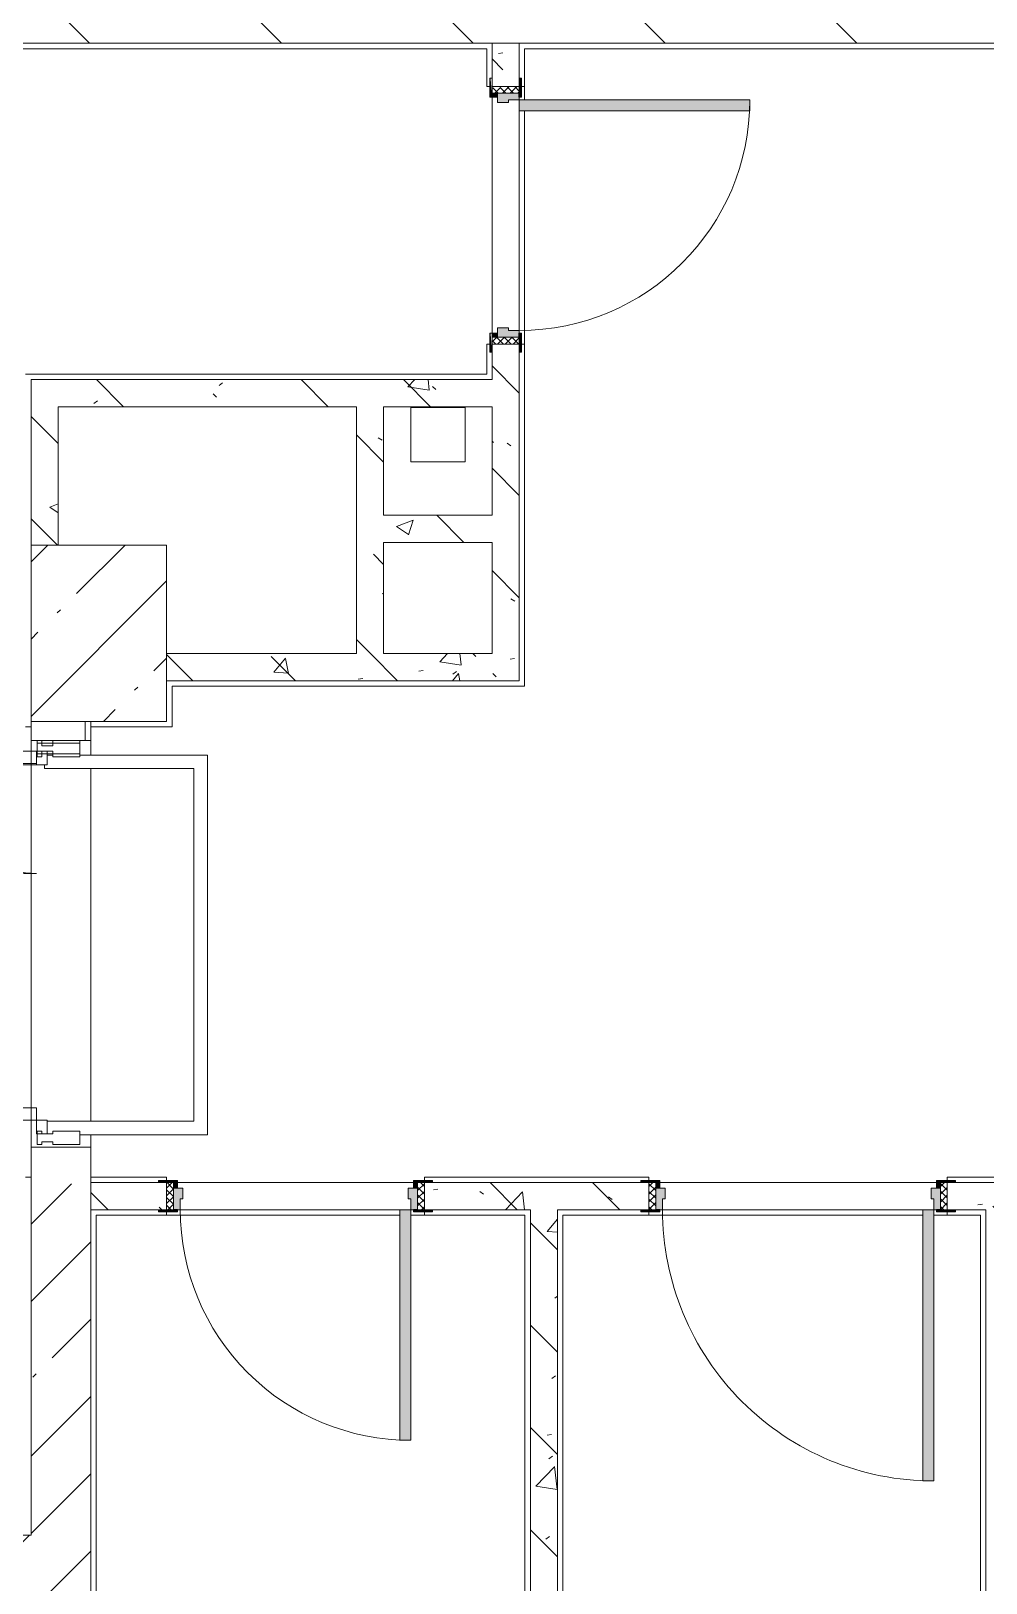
# Model space of a CAD drawing. Header units: millimetres. Extents: x 1311 to 195818, y -8553 to 29000.
# Drawn here: x 144288 to 147809, y 7724 to 13445 of the extents above; entities that cross this region are included whole.
import ezdxf

# ---------------------------------------------------------------- set-up
doc = ezdxf.new("R2010")
doc.units = ezdxf.units.MM
for name, color, linetype, lineweight, true_color in [('A-DETL-GENF-4', 7, 'Continuous', 5, 0xaaaaaa), ('A-DOOR-1', 7, 'Continuous', 5, 0xaaaaaa), ('A-DOOR-2', 7, 'Continuous', 5, 0xe2e2e2), ('A-DOOR-FRAM-1', 7, 'Continuous', 5, 0xe2e2e2), ('A-DOOR-FRAM-2', 7, 'Continuous', 5, 0xaaaaaa), ('A-FLOR-1', 7, 'Continuous', 5, 0xaaaaaa), ('I-WALL-6', 7, 'Continuous', 5, 0x787878)]:
    doc.layers.add(name, color=color, linetype=linetype, lineweight=lineweight, true_color=true_color)
for name, color, linetype, lineweight in [('A-GLAZ-CWMG-2', 7, 'Continuous', 5), ('A-WALL', 7, 'Continuous', 9), ('I-WALL-4', 7, 'Continuous', 5), ('S-COLS-4', 7, 'Continuous', 5)]:
    doc.layers.add(name, color=color, linetype=linetype, lineweight=lineweight)
pattern_1 = [(135, (68808.4, 0), (-377.1708, -377.1708), [533.4, -88.9, 17.78, -88.9]), (135, (68808.4, 376.94), (-377.1708, -377.1708), []), (50, (68808.4, 0), (637.6445, -55.7866), [66.675, -733.425]), (355, (68808.4, 0), (-123.3494, 668.699), [53.34, -586.74]), (100.451, (68861.5, -4.65), (514.299, 612.908), [56.665, -623.315]), (46.184, (68808.4, 177.8), (948.7764, -147.15), [100.012, -1100.137]), (96.636, (68887.5, 165.5), (830.909, 865.997), [84.998, -934.973]), (351.184, (68808.4, 177.8), (830.918, 865.988), [80.01, -880.11]), (21, (68897.3, 133.35), (530.6506, -357.9283), [66.675, -733.425]), (326, (68897.3, 133.35), (216.308, 644.6585), [53.34, -586.74]), (71.451, (68941.5, 103.5), (746.9596, 286.7243), [56.665, -623.315]), (37.5, (68808.4, 0), (10.81053, 295.9426), [16.764, -562.864, 16.764, -578.866, -588.962]), (37.5, (68808.4, 0), (10.81053, 295.9426), [-1175.258, 16.764, -572.198]), (7.5, (68808.4, 0), (233.8692, 350.6318), [16.764, -322.834, 16.764, -549.529, -224.472]), (7.5, (68808.4, 0), (233.8692, 350.6318), [-905.891, 16.764, -207.708]), (327.5, (68610.14, 0), (474.5678, -20.0513), [16.764, -205.486, 16.764, -676.656, -920.115]), (327.5, (68610.14, 0), (474.5678, -20.0513), [-915.67, 16.764, -903.351]), (317.5, (68521.24, 0), (518.4522, 88.9934), [16.764, -272.161, 16.764, -443.738, -653.415]), (317.5, (68521.24, 0), (518.4522, 88.9934), [-749.427, 16.764, -636.651])]
pattern_2 = [(45, (68808.4, 0), (-285.1231, 285.1231), []), (45, (69093.5, 0), (-285.1231, 285.1231), [504.031, -100.806, 16.764, -84.042])]
pattern_3 = [(135, (1826.41, 114.685), (-14.14214, -14.14214), []), (225, (1826.41, 114.685), (14.14214, -14.14214), [])]
pattern_4 = [(45, (-296.384, 114.685), (-14.1421, 14.1421), []), (135, (-296.384, 114.685), (-14.1421, -14.1421), [])]

# ---------------------------------------------------------------- blocks, each defined once
blk = doc.blocks.new('BSC_Колонна _Прямоугольная - 650х500-23287315-1_11_1_птичка')
at = {"layer": 'S-COLS-4'}
h = blk.add_hatch(dxfattribs=at)
h.set_pattern_fill('FP_155', color=256, style=0, pattern_type=2)
h.set_pattern_definition([(135, (11225, -75730), (-285.1231, -285.1231), []), (135, (11225, -75444.88), (-285.1231, -285.1231), [504.031, -100.806, 16.764, -84.042])])
h.paths.add_polyline_path([(325, 0.3), (325, 250), (-325, 250), (-325, -250), (325, -250)])
for p, q in [((325, 250), (-325, 250)), ((-325, 250), (-325, -250)), ((325, -250), (325, 250)), ((-325, -250), (325, -250))]:
    blk.add_line(p, q, dxfattribs=at)
blk = doc.blocks.new('110_Дверь_СКБ_1Ст_Внутренняя1 - Д-7_п__950x2100h_Туалет EW30-32892359-1_11_1_птичка')
at = {"layer": 'A-DOOR-1'}
h = blk.add_hatch(dxfattribs=at)
h.set_pattern_fill('FP_138', color=256, style=0, pattern_type=2)
h.set_pattern_definition(pattern_3)
h.paths.add_polyline_path([(487.5, -31.4), (487.5, 50), (462.5, 50), (462.5, -50), (487.5, -50)])
at = {"layer": 'A-DOOR-2'}
h = blk.add_hatch(color=256, dxfattribs=at)
h.paths.add_polyline_path([(462.5, 19.3), (462.5, 50), (437.5, 50), (437.5, 10), (427.5, 10), (427.5, -30), (462.5, -30), (462.5, -18.8)])
h.paths.add_polyline_path([(-402.5, 10), (-412.5, 10), (-412.5, 50), (-437.5, 50), (-437.5, -30), (-402.5, -30), (-402.5, -6)])
at = {"layer": 'A-DOOR-FRAM-1'}
for points in [[(-372.5, 900), (-412.5, 900), (-412.5, 50), (-372.5, 50), (-372.5, 562.6)], [(-422.5, 50), (-422.5, 58), (-492.5, 58), (-492.5, 50), (-437.5, 50)], [(517.5, 50), (517.5, 58), (447.5, 56.3), (447.5, 50), (487.5, 50)], [(-422.5, -55.6), (-422.5, -50), (-492.5, -55.6), (-492.5, -58), (-422.5, -58)], [(-422.5, -30), (-437.5, -30), (-437.5, -50), (-422.5, -50)], [(462.5, -30), (447.5, -30), (447.5, -50), (462.5, -50)], [(517.5, -55.6), (517.5, -50), (447.5, -55.6), (447.5, -58), (517.5, -58)]]:
    blk.add_hatch(color=256, dxfattribs=at).paths.add_polyline_path(points)
at = {"layer": 'A-DOOR-FRAM-2'}
h = blk.add_hatch(dxfattribs=at)
h.set_pattern_fill('FP_139', color=256, style=0, pattern_type=2)
h.set_pattern_definition(pattern_4)
h.paths.add_polyline_path([(-437.5, -50), (-437.5, 50), (-462.5, 50), (-456.9, -50)])
at = {"layer": 'A-DOOR-1'}
for p, q in [((-412.5, 900), (-412.5, 50)), ((-372.5, 900), (-412.5, 900)), ((-372.5, 50), (-372.5, 900)), ((-412.5, 50), (-372.5, 50))]:
    blk.add_line(p, q, dxfattribs=at)
blk.add_arc((-412.5, 50), 850, 360, 90, dxfattribs=at)
at = {"layer": 'A-DOOR-FRAM-2'}
for p, q in [((-422.5, 58), (-492.5, 58)), ((-492.5, 58), (-492.5, 50)), ((-422.5, 50), (-422.5, 58)), ((517.5, 58), (447.5, 58)), ((447.5, 58), (447.5, 50)), ((517.5, 50), (517.5, 58)), ((-492.5, 50), (-422.5, 50)), ((-437.5, 50), (-462.5, 50)), ((-462.5, 50), (-462.5, -50)), ((-412.5, 50), (-437.5, 50)), ((-437.5, 50), (-437.5, -30)), ((-437.5, -50), (-437.5, 50)), ((-422.5, 50), (-437.5, 50)), ((-437.5, 50), (-437.5, 49)), ((-437.5, 49), (-422.5, 49)), ((-422.5, 49), (-422.5, 50)), ((-412.5, 10), (-412.5, 50)), ((-402.5, 10), (-412.5, 10)), ((-402.5, -30), (-402.5, 10)), ((437.5, 10), (427.5, 10)), ((427.5, 10), (427.5, -30)), ((437.5, 50), (437.5, 10)), ((462.5, 50), (437.5, 50)), ((462.5, 50), (447.5, 50)), ((447.5, 50), (447.5, 49)), ((447.5, 50), (517.5, 50)), ((447.5, 49), (462.5, 49)), ((462.5, -30), (462.5, 50)), ((487.5, 50), (462.5, 50)), ((462.5, 50), (462.5, -50)), ((462.5, 49), (462.5, 50)), ((487.5, -50), (487.5, 50)), ((-422.5, -50), (-492.5, -50)), ((-492.5, -50), (-492.5, -58)), ((-462.5, -50), (-437.5, -50)), ((-437.5, -30), (-402.5, -30)), ((-422.5, -30), (-437.5, -30)), ((-437.5, -30), (-437.5, -50)), ((-437.5, -50), (-422.5, -50)), ((-422.5, -50), (-422.5, -30)), ((-422.5, -58), (-422.5, -50)), ((427.5, -30), (462.5, -30)), ((462.5, -30), (447.5, -30)), ((447.5, -30), (447.5, -50)), ((447.5, -50), (462.5, -50)), ((517.5, -50), (447.5, -50)), ((447.5, -50), (447.5, -58)), ((462.5, -50), (462.5, -30)), ((462.5, -50), (487.5, -50)), ((517.5, -58), (517.5, -50)), ((-492.5, -58), (-422.5, -58)), ((447.5, -58), (517.5, -58))]:
    blk.add_line(p, q, dxfattribs=at)
blk = doc.blocks.new('110_Дверь_СКБ_1Ст_Внутренняя1 - Д-7_п__950x2100h_Туалет-32105350-1_11_1_птичка')
at = {"layer": 'A-DOOR-1'}
h = blk.add_hatch(dxfattribs=at)
h.set_pattern_fill('FP_138', color=256, style=0, pattern_type=2)
h.set_pattern_definition(pattern_3)
h.paths.add_polyline_path([(487.5, -50), (487.5, 50), (462.5, 50), (463.3, -50)])
at = {"layer": 'A-DOOR-2'}
h = blk.add_hatch(color=256, dxfattribs=at)
h.paths.add_polyline_path([(437.5, -30), (462.5, -30), (462.5, 50), (437.5, 50), (437.5, 10), (427.5, 10), (427.5, -30)])
h.paths.add_polyline_path([(-437.5, -30), (-402.5, -30), (-402.5, 10), (-412.5, 10), (-412.5, 50), (-437.5, 50)])
at = {"layer": 'A-DOOR-FRAM-1'}
for points in [[(-372.5, 50), (-372.5, 900), (-412.5, 900), (-412.5, 50)], [(-437.5, 50), (-422.5, 50), (-422.5, 58), (-492.5, 58), (-492.5, 50), (-462.5, 50)], [(517.5, 50), (517.5, 58), (447.5, 58), (447.5, 50), (492.2, 50)], [(-492.5, -58), (-422.5, -58), (-422.5, -50), (-492.5, -50)], [(-437.5, -50), (-422.5, -50), (-422.5, -30), (-437.5, -30)], [(462.5, -50), (462.5, -30), (447.5, -30), (447.5, -50)], [(468.2, -58), (517.5, -58), (517.5, -50), (447.5, -50), (447.5, -58)]]:
    blk.add_hatch(color=256, dxfattribs=at).paths.add_polyline_path(points)
at = {"layer": 'A-DOOR-FRAM-2'}
h = blk.add_hatch(dxfattribs=at)
h.set_pattern_fill('FP_139', color=256, style=0, pattern_type=2)
h.set_pattern_definition(pattern_4)
h.paths.add_polyline_path([(-437.5, -50), (-437.5, 50), (-462.5, 50), (-462.5, -50)])
at = {"layer": 'A-DOOR-1'}
for p, q in [((-412.5, 900), (-412.5, 50)), ((-372.5, 900), (-412.5, 900)), ((-372.5, 50), (-372.5, 900)), ((-412.5, 50), (-372.5, 50))]:
    blk.add_line(p, q, dxfattribs=at)
blk.add_arc((-412.5, 50), 850, 360, 90, dxfattribs=at)
at = {"layer": 'A-DOOR-FRAM-2'}
for p, q in [((-422.5, 58), (-492.5, 58)), ((-492.5, 58), (-492.5, 50)), ((-422.5, 50), (-422.5, 58)), ((517.5, 58), (447.5, 58)), ((447.5, 58), (447.5, 50)), ((517.5, 50), (517.5, 58)), ((-492.5, 50), (-422.5, 50)), ((-437.5, 50), (-462.5, 50)), ((-462.5, 50), (-462.5, -50)), ((-412.5, 50), (-437.5, 50)), ((-437.5, 50), (-437.5, -30)), ((-437.5, -50), (-437.5, 50)), ((-422.5, 50), (-437.5, 50)), ((-437.5, 50), (-437.5, 49)), ((-437.5, 49), (-422.5, 49)), ((-422.5, 49), (-422.5, 50)), ((-412.5, 10), (-412.5, 50)), ((-402.5, 10), (-412.5, 10)), ((-402.5, -30), (-402.5, 10)), ((437.5, 10), (427.5, 10)), ((427.5, 10), (427.5, -30)), ((437.5, 50), (437.5, 10)), ((462.5, 50), (437.5, 50)), ((462.5, 50), (447.5, 50)), ((447.5, 50), (447.5, 49)), ((447.5, 50), (517.5, 50)), ((447.5, 49), (462.5, 49)), ((462.5, -30), (462.5, 50)), ((487.5, 50), (462.5, 50)), ((462.5, 50), (462.5, -50)), ((462.5, 49), (462.5, 50)), ((487.5, -50), (487.5, 50)), ((-422.5, -50), (-492.5, -50)), ((-492.5, -50), (-492.5, -58)), ((-462.5, -50), (-437.5, -50)), ((-437.5, -30), (-402.5, -30)), ((-422.5, -30), (-437.5, -30)), ((-437.5, -30), (-437.5, -50)), ((-437.5, -50), (-422.5, -50)), ((-422.5, -50), (-422.5, -30)), ((-422.5, -58), (-422.5, -50)), ((427.5, -30), (462.5, -30)), ((462.5, -30), (447.5, -30)), ((447.5, -30), (447.5, -50)), ((447.5, -50), (462.5, -50)), ((517.5, -50), (447.5, -50)), ((447.5, -50), (447.5, -58)), ((462.5, -50), (462.5, -30)), ((462.5, -50), (487.5, -50)), ((517.5, -58), (517.5, -50)), ((-492.5, -58), (-422.5, -58)), ((447.5, -58), (517.5, -58))]:
    blk.add_line(p, q, dxfattribs=at)
blk = doc.blocks.new('110_Дверь_СКБ_1Ст_Внутренняя1 - Д-4 _п_ 1100x2100h_су мгн 2-33304581-1_11_1_птичка')
at = {"layer": 'A-DOOR-1'}
h = blk.add_hatch(dxfattribs=at)
h.set_pattern_fill('FP_134', color=256, style=0, pattern_type=2)
h.set_pattern_definition([(135, (1751.41, 114.685), (-14.14214, -14.14214), []), (225, (1751.41, 114.685), (14.14214, -14.14214), [])])
h.paths.add_polyline_path([(537.5, 50), (537.5, -50), (562.5, -50), (562.5, 50)])
at = {"layer": 'A-DOOR-2'}
h = blk.add_hatch(color=256, dxfattribs=at)
h.paths.add_polyline_path([(537.5, 50), (512.5, 50), (512.5, 10), (502.5, 10), (502.5, -30), (537.5, -30), (537.5, 28.8)])
h.paths.add_polyline_path([(-487.5, 50), (-512.5, 50), (-512.5, -30), (-477.5, -30), (-477.5, 10), (-487.5, 10)])
at = {"layer": 'A-DOOR-FRAM-1'}
for points in [[(-487.5, 1050), (-487.5, 50), (-447.5, 50), (-447.5, 1050)], [(-517.5, 58), (-567.5, 58), (-567.5, 50), (-497.5, 50), (-497.5, 58), (-512.5, 58)], [(530.1, 58), (522.5, 58), (522.5, 50), (592.5, 50), (592.5, 58), (537.5, 58)], [(-537.5, -50), (-567.5, -50), (-567.5, -58), (-497.5, -58), (-497.5, -50), (-519.8, -50)], [(-497.5, -30), (-512.5, -30), (-512.5, -50), (-497.5, -50)], [(537.5, -30), (522.5, -30), (522.5, -50), (537.5, -50)], [(522.5, -50), (522.5, -58), (592.5, -58), (592.5, -50), (537.5, -50)]]:
    blk.add_hatch(color=256, dxfattribs=at).paths.add_polyline_path(points)
at = {"layer": 'A-DOOR-FRAM-2'}
h = blk.add_hatch(dxfattribs=at)
h.set_pattern_fill('FP_135', color=256, style=0, pattern_type=2)
h.set_pattern_definition([(45, (-371.384, 114.685), (-14.1421, 14.1421), []), (135, (-371.384, 114.685), (-14.1421, -14.1421), [])])
h.paths.add_polyline_path([(-512.5, 50), (-537.5, 50), (-537.5, -50), (-512.5, -50), (-512.5, -41.8)])
at = {"layer": 'A-DOOR-1'}
for p, q in [((-487.5, 1050), (-487.5, 50)), ((-447.5, 1050), (-487.5, 1050)), ((-447.5, 50), (-447.5, 1050)), ((-487.5, 50), (-447.5, 50))]:
    blk.add_line(p, q, dxfattribs=at)
blk.add_arc((-487.5, 50), 1000, 360, 90, dxfattribs=at)
at = {"layer": 'A-DOOR-FRAM-2'}
for p, q in [((-497.5, 58), (-567.5, 58)), ((-567.5, 58), (-567.5, 50)), ((-497.5, 50), (-497.5, 58)), ((592.5, 58), (522.5, 58)), ((522.5, 58), (522.5, 50)), ((592.5, 50), (592.5, 58)), ((-567.5, 50), (-497.5, 50)), ((-512.5, 50), (-537.5, 50)), ((-537.5, 50), (-537.5, -50)), ((-487.5, 50), (-512.5, 50)), ((-512.5, 50), (-512.5, -30)), ((-512.5, -50), (-512.5, 50)), ((-497.5, 50), (-512.5, 50)), ((-512.5, 50), (-512.5, 49)), ((-512.5, 49), (-497.5, 49)), ((-497.5, 49), (-497.5, 50)), ((-487.5, 10), (-487.5, 50)), ((-477.5, 10), (-487.5, 10)), ((-477.5, -30), (-477.5, 10)), ((512.5, 10), (502.5, 10)), ((502.5, 10), (502.5, -30)), ((512.5, 50), (512.5, 10)), ((537.5, 50), (512.5, 50)), ((537.5, 50), (522.5, 50)), ((522.5, 50), (522.5, 49)), ((522.5, 50), (592.5, 50)), ((522.5, 49), (537.5, 49)), ((537.5, -30), (537.5, 50)), ((562.5, 50), (537.5, 50)), ((537.5, 50), (537.5, -50)), ((537.5, 49), (537.5, 50)), ((562.5, -50), (562.5, 50)), ((-497.5, -50), (-567.5, -50)), ((-567.5, -50), (-567.5, -58)), ((-537.5, -50), (-512.5, -50)), ((-512.5, -30), (-477.5, -30)), ((-497.5, -30), (-512.5, -30)), ((-512.5, -30), (-512.5, -50)), ((-512.5, -50), (-497.5, -50)), ((-497.5, -50), (-497.5, -30)), ((-497.5, -58), (-497.5, -50)), ((502.5, -30), (537.5, -30)), ((537.5, -30), (522.5, -30)), ((522.5, -30), (522.5, -50)), ((522.5, -50), (537.5, -50)), ((592.5, -50), (522.5, -50)), ((522.5, -50), (522.5, -58)), ((537.5, -50), (537.5, -30)), ((537.5, -50), (562.5, -50)), ((592.5, -58), (592.5, -50)), ((-567.5, -58), (-497.5, -58)), ((522.5, -58), (592.5, -58))]:
    blk.add_line(p, q, dxfattribs=at)
blk = doc.blocks.new('Прямоугольный импост - Импост структурный с накладкой - 160мм Темный-32274804-1_11_1_птичка')
at = {"layer": 'A-GLAZ-CWMG-2'}
for p, q in [((-50, 40), (-50, 140)), ((-50, 140), (0, 140)), ((0, 140), (0, 40)), ((-40, 40), (-50, 40)), ((-50, -17), (-50, 0)), ((-50, 0), (-40, 0)), ((-40, 0), (-40, 40)), ((-10, 40), (-10, 0)), ((0, 40), (-10, 40)), ((-10, 0), (0, 0)), ((0, 0), (0, -17)), ((0, -17), (-50, -17))]:
    blk.add_line(p, q, dxfattribs=at)
blk = doc.blocks.new('Дверь_Витражная_остекление_ - ВВ-6 остекление-32274838-1_11_1_птичка')
at = {"layer": 'A-DETL-GENF-4'}
for p, q in [((-655, 930), (-610, 930)), ((-655, 930), (-655, 20)), ((-610, 930), (-655, 930)), ((-655, 930), (-655, 20)), ((-610, 930), (-610, 20)), ((-610, 20), (-610, 930)), ((-655, 850), (-610, 850)), ((-645, 850), (-645, 100)), ((-601, 850), (-601, 100)), ((705, 420), (660, 420)), ((660, 420), (660, 20)), ((705, 420), (660, 420)), ((660, 420), (660, 20)), ((705, 420), (705, 20)), ((705, 20), (705, 420)), ((651, 340), (651, 100)), ((705, 340), (660, 340)), ((695, 340), (695, 100)), ((-655, 100), (-610, 100)), ((705, 100), (660, 100)), ((-610, 20), (-655, 20)), ((-655, 20), (-610, 20))]:
    blk.add_line(p, q, dxfattribs=at)
at = {"layer": 'A-DOOR-1'}
for p, q in [((-655, 930), (-655, 20)), ((655, 420), (655, 20)), ((-655, 20), (-705, 20)), ((-705, 20), (-705, -20)), ((-655, -20), (-655, 20)), ((705, 20), (655, 20)), ((655, 20), (655, -20)), ((705, -20), (705, 20)), ((-705, -20), (-655, -20)), ((655, -20), (705, -20))]:
    blk.add_line(p, q, dxfattribs=at)
for centre, radius, start, end in [((-655, 20), 910, 360, 90), ((655, 20), 400, 90, 180)]:
    blk.add_arc(centre, radius, start, end, dxfattribs=at)
blk = doc.blocks.new('Прямоугольный импост - Импост структурный с накладкой - 160мм Темный-32274805-1_11_1_птичка')
at = {"layer": 'A-GLAZ-CWMG-2'}
for p, q in [((-25, 40), (-25, 140)), ((-25, 140), (25, 140)), ((25, 140), (25, 40)), ((-15, 40), (-25, 40)), ((-25, -17), (-25, 0)), ((-25, 0), (-15, 0)), ((-15, 0), (-15, 40)), ((15, 40), (15, 0)), ((25, 40), (15, 40)), ((15, 0), (25, 0)), ((25, 0), (25, -17)), ((25, -17), (-25, -17))]:
    blk.add_line(p, q, dxfattribs=at)
blk = doc.blocks.new('Прямоугольный импост - Импост структурный с накладкой - 160мм Темный-32274806-1_11_1_птичка')
at = {"layer": 'A-GLAZ-CWMG-2'}
for p, q in [((0, 140), (-50, 140)), ((-50, 140), (-50, 40)), ((0, 40), (0, 140)), ((-50, 40), (-40, 40)), ((-40, 0), (-50, 0)), ((-50, 0), (-50, -17)), ((-40, 40), (-40, 0)), ((-10, 0), (-10, 40)), ((-10, 40), (0, 40)), ((0, 0), (-10, 0)), ((0, -17), (0, 0)), ((-50, -17), (0, -17))]:
    blk.add_line(p, q, dxfattribs=at)

msp = doc.modelspace()

# ---------------------------------------------------------------- hatches: boundary and pattern name
at = {"layer": 'I-WALL-4'}
h = msp.add_hatch(dxfattribs=at)
h.set_pattern_fill('FP_119', color=256, style=0, pattern_type=2)
h.set_pattern_definition([(135, (68808.4, 0), (-353.5534, -353.5534), [])])
h.paths.add_polyline_path([(145968.2, 13400), (153508.4, 13400), (153508.4, 13600), (137458.4, 13600), (137458.4, 13400), (145248.2, 13400)])
h = msp.add_hatch(dxfattribs=at)
h.set_pattern_fill('FP_101', color=256, style=0, pattern_type=2)
h.set_pattern_definition(pattern_2)
h.paths.add_polyline_path([(144508.4, 7900), (144508.4, 9330), (144288.4, 9330), (144288.4, 7900)])
h.paths.add_polyline_path([(144508.4, 10830), (144508.4, 10900), (144488.4, 10900), (144488.4, 10830)])
h = msp.add_hatch(dxfattribs=at)
h.set_pattern_fill('FP_101', color=256, style=0, pattern_type=2)
h.set_pattern_definition(pattern_2)
h.paths.add_polyline_path([(140888.4, 7680), (141113.4, 7680), (141113.4, 7900), (140888.4, 7900), (140888.4, 7708.9)])
h.paths.add_polyline_path([(144288.4, 7680), (144508.4, 7680), (144508.4, 7900), (142513.4, 7900), (142513.4, 7680), (144268.4, 7680)])
at = {"layer": 'I-WALL-6'}
h = msp.add_hatch(dxfattribs=at)
h.set_pattern_fill('FP_131', color=256, style=0, pattern_type=2)
h.set_pattern_definition(pattern_1)
h.paths.add_polyline_path([(145988.2, 11050), (146088.2, 11053.2), (146088.2, 12291.1), (145988.2, 12291.1), (145988.2, 11150)])
h.paths.add_polyline_path([(145988.2, 13241.1), (146088.2, 13241.1), (146088.2, 13400), (145988.2, 13400), (145988.2, 13271.1)])
h = msp.add_hatch(dxfattribs=at)
h.set_pattern_fill('FP_131', color=256, style=0, pattern_type=2)
h.set_pattern_definition(pattern_1)
h.paths.add_polyline_path([(145988.2, 12060), (145982.6, 12160), (144288.4, 12160), (144288.4, 12060), (145982.6, 12060)])
h = msp.add_hatch(dxfattribs=at)
h.set_pattern_fill('FP_131', color=256, style=0, pattern_type=2)
h.set_pattern_definition(pattern_1)
h.paths.add_polyline_path([(144288.4, 11550), (144388.4, 11550), (144388.4, 12060), (144288.4, 12060), (144288.4, 11880.8)])
h = msp.add_hatch(dxfattribs=at)
h.set_pattern_fill('FP_131', color=256, style=0, pattern_type=2)
h.set_pattern_definition(pattern_1)
h.paths.add_polyline_path([(145488.2, 11150), (145588.2, 11150), (145588.2, 12060), (145488.2, 12055.6), (145488.2, 11442.9)])
h = msp.add_hatch(dxfattribs=at)
h.set_pattern_fill('FP_131', color=256, style=0, pattern_type=2)
h.set_pattern_definition(pattern_1)
h.paths.add_polyline_path([(145790.8, 11560), (145988.2, 11560), (145982.6, 11660), (145588.2, 11660), (145588.2, 11560), (145688.9, 11560)])
h = msp.add_hatch(dxfattribs=at)
h.set_pattern_fill('FP_131', color=256, style=0, pattern_type=2)
h.set_pattern_definition(pattern_1)
h.paths.add_polyline_path([(145988.2, 11050), (145982.6, 11150), (144788.4, 11150), (144788.4, 11050), (145982.6, 11050)])
h = msp.add_hatch(dxfattribs=at)
h.set_pattern_fill('FP_131', color=256, style=0, pattern_type=2)
h.set_pattern_definition(pattern_1)
h.paths.add_polyline_path([(147928.9, 9100), (147973.4, 9100), (147973.4, 9200), (147666.4, 9200), (147666.4, 9100), (147908.9, 9100)])
h.paths.add_polyline_path([(144528.4, 9100), (144788.4, 9100), (144788.4, 9200), (144508.4, 9200), (144508.4, 9100)])
h.paths.add_polyline_path([(145768.4, 9100), (146566.4, 9100), (146566.4, 9200), (145738.4, 9200), (145738.4, 9100)])
h.paths.add_polyline_path([(150638.4, 9100), (150638.4, 9200), (149073.4, 9200), (149073.4, 9100), (150592.7, 9100)])
h = msp.add_hatch(dxfattribs=at)
h.set_pattern_fill('FP_131', color=256, style=0, pattern_type=2)
h.set_pattern_definition(pattern_1)
h.paths.add_polyline_path([(146229.3, 7090.6), (146229.3, 9100), (146129.3, 9100), (146129.3, 7090.6)])

# ---------------------------------------------------------------- linework, layer by layer
at = {"layer": 'A-FLOR-1'}
for p, q in [((145968.2, 13380), (142448.4, 13380)), ((145968.2, 13241.1), (145968.2, 13380)), ((146108.2, 13380), (146108.2, 13191.1)), ((151365.4, 13380), (146108.2, 13380)), ((145980.2, 13241.1), (145968.2, 13241.1)), ((146108.2, 13241.1), (146096.2, 13241.1)), ((146108.2, 13151.1), (146108.2, 11030)), ((145968.2, 12180), (145968.2, 12291.1)), ((145968.2, 12291.1), (145980.2, 12291.1)), ((146096.2, 12291.1), (146108.2, 12291.1)), ((144268.4, 12180), (145968.2, 12180)), ((145688.9, 12057), (145888.9, 12057)), ((145688.9, 11857), (145688.9, 12057)), ((145888.9, 12057), (145888.9, 11857)), ((145888.9, 11857), (145688.9, 11857)), ((146108.2, 11030), (144808.4, 11030)), ((144808.4, 11030), (144808.4, 10880)), ((144288.4, 10880), (144268.4, 10880)), ((144808.4, 10880), (144508.4, 10880)), ((144368.4, 10776.2), (144348.4, 10776.2)), ((144938.5, 10776.2), (144468.4, 10776.2)), ((144938.5, 9376.2), (144938.5, 10776.2)), ((144338.5, 10740), (144338.5, 10726.2)), ((144338.5, 10726.2), (144888.5, 10726.2)), ((144888.5, 10726.2), (144888.5, 9426.2)), ((144888.5, 9426.2), (144348.4, 9426.2)), ((144468.4, 9376.2), (144938.5, 9376.2)), ((144268.4, 9220), (144288.4, 9220)), ((144508.4, 9220), (144788.4, 9220)), ((144788.4, 9220), (144788.4, 9208)), ((145738.4, 9208), (145738.4, 9220)), ((145738.4, 9220), (146566.4, 9220)), ((146566.4, 9220), (146566.4, 9208)), ((147666.4, 9208), (147666.4, 9220)), ((147666.4, 9220), (147973.4, 9220)), ((144528.4, 9080), (144528.4, 7640.6)), ((144528.4, 9080), (145648.4, 9080)), ((144788.4, 9092), (144788.4, 9080)), ((145688.4, 9080), (146109.3, 9080)), ((145738.4, 9080), (145738.4, 9092)), ((146109.3, 7640.6), (146109.3, 9080)), ((146249.3, 9080), (146249.3, 6970.6)), ((146249.3, 9080), (147576.4, 9080)), ((146566.4, 9092), (146566.4, 9080)), ((147616.4, 9080), (147788.9, 9080)), ((147666.4, 9080), (147666.4, 9092)), ((147788.9, 3790), (147788.9, 9080))]:
    msp.add_line(p, q, dxfattribs=at)
at = {"layer": 'A-WALL'}
for p, q in [((146088.2, 13400), (145988.2, 13400)), ((144488.4, 10900), (144488.4, 10830)), ((144508.4, 9200), (144508.4, 9100))]:
    msp.add_line(p, q, dxfattribs=at)
at = {"layer": 'I-WALL-4'}
for p, q in [((142428.4, 13400), (145988.2, 13400)), ((145988.2, 13400), (145988.2, 13271.1)), ((146088.2, 13271.1), (146088.2, 13400)), ((146088.2, 13400), (153918.4, 13400)), ((145988.2, 12331.1), (145988.2, 13201.1)), ((146088.2, 13151.1), (146088.2, 12341.1)), ((145988.2, 12261.1), (145988.2, 12160)), ((146088.2, 11050), (146088.2, 12261.1)), ((145988.2, 12160), (144288.4, 12160)), ((144288.4, 12160), (144288.4, 11550)), ((144388.4, 12060), (145488.2, 12060)), ((144388.4, 11550), (144388.4, 12060)), ((145488.2, 12060), (145488.2, 11150)), ((145588.2, 12060), (145988.2, 12060)), ((145588.2, 11660), (145588.2, 12060)), ((145988.2, 12060), (145988.2, 11660)), ((145988.2, 11660), (145588.2, 11660)), ((145588.2, 11150), (145588.2, 11560)), ((145588.2, 11560), (145988.2, 11560)), ((145988.2, 11560), (145988.2, 11150)), ((145488.2, 11150), (144788.4, 11150)), ((145988.2, 11150), (145588.2, 11150)), ((144788.4, 11050), (146088.2, 11050)), ((144288.4, 7900), (144288.4, 10900)), ((144508.4, 10776.2), (144508.4, 10900)), ((144288.4, 10830), (144508.4, 10830)), ((144508.4, 10726.2), (144508.4, 9426.2)), ((144508.4, 9330), (144288.4, 9330)), ((144508.4, 9200), (144508.4, 9376.2)), ((144758.4, 9200), (144508.4, 9200)), ((144828.4, 9200), (145698.4, 9200)), ((146536.4, 9200), (145768.4, 9200)), ((146606.4, 9200), (147626.4, 9200)), ((147943.4, 9200), (147696.4, 9200)), ((144508.4, 7900), (144508.4, 9100)), ((144508.4, 9100), (144758.4, 9100)), ((145648.4, 9100), (144838.4, 9100)), ((145768.4, 9100), (146129.3, 9100)), ((146129.3, 9100), (146129.3, 7620.6)), ((146229.3, 9100), (146536.4, 9100)), ((146229.3, 6990.6), (146229.3, 9100)), ((147576.4, 9100), (146616.4, 9100)), ((147696.4, 9100), (147808.9, 9100)), ((147808.9, 9100), (147808.9, 3750)), ((144288.4, 7900), (142568.4, 7900)), ((144508.4, 7620.6), (144508.4, 7900))]:
    msp.add_line(p, q, dxfattribs=at)

# ---------------------------------------------------------------- block references
at = {"layer": 'A-DOOR-1'}
for name, p, rotation in [('110_Дверь_СКБ_1Ст_Внутренняя1 - Д-7_п__950x2100h_Туалет EW30-32892359-1_11_1_птичка', (146038.2, 12778.6), 270), ('Дверь_Витражная_остекление_ - ВВ-6 остекление-32274838-1_11_1_птичка', (144328.4, 10085), 89.99999999999959), ('110_Дверь_СКБ_1Ст_Внутренняя1 - Д-7_п__950x2100h_Туалет-32105350-1_11_1_птичка', (145275.9, 9150), 180), ('110_Дверь_СКБ_1Ст_Внутренняя1 - Д-4 _п_ 1100x2100h_су мгн 2-33304581-1_11_1_птичка', (147128.9, 9150), 180)]:
    msp.add_blockref(name, p, dxfattribs=dict(at, rotation=rotation))
at = {"layer": 'A-GLAZ-CWMG-2', "extrusion": (0, 0, -1), "rotation": 90.00000000000041}
for name, p in [('Прямоугольный импост - Импост структурный с накладкой - 160мм Темный-32274805-1_11_1_птичка', (-144328.4, 10805)), ('Прямоугольный импост - Импост структурный с накладкой - 160мм Темный-32274804-1_11_1_птичка', (-144328.4, 10820))]:
    msp.add_blockref(name, p, dxfattribs=at)
at = {"layer": 'A-GLAZ-CWMG-2', "rotation": 269.9999999999996}
msp.add_blockref('Прямоугольный импост - Импост структурный с накладкой - 160мм Темный-32274806-1_11_1_птичка', (144328.4, 9340), dxfattribs=at)
at = {"layer": 'S-COLS-4', "rotation": 270.0000000000007}
msp.add_blockref('BSC_Колонна _Прямоугольная - 650х500-23287315-1_11_1_птичка', (144538.4, 11225), dxfattribs=at)

doc.saveas('drawing.dxf')
